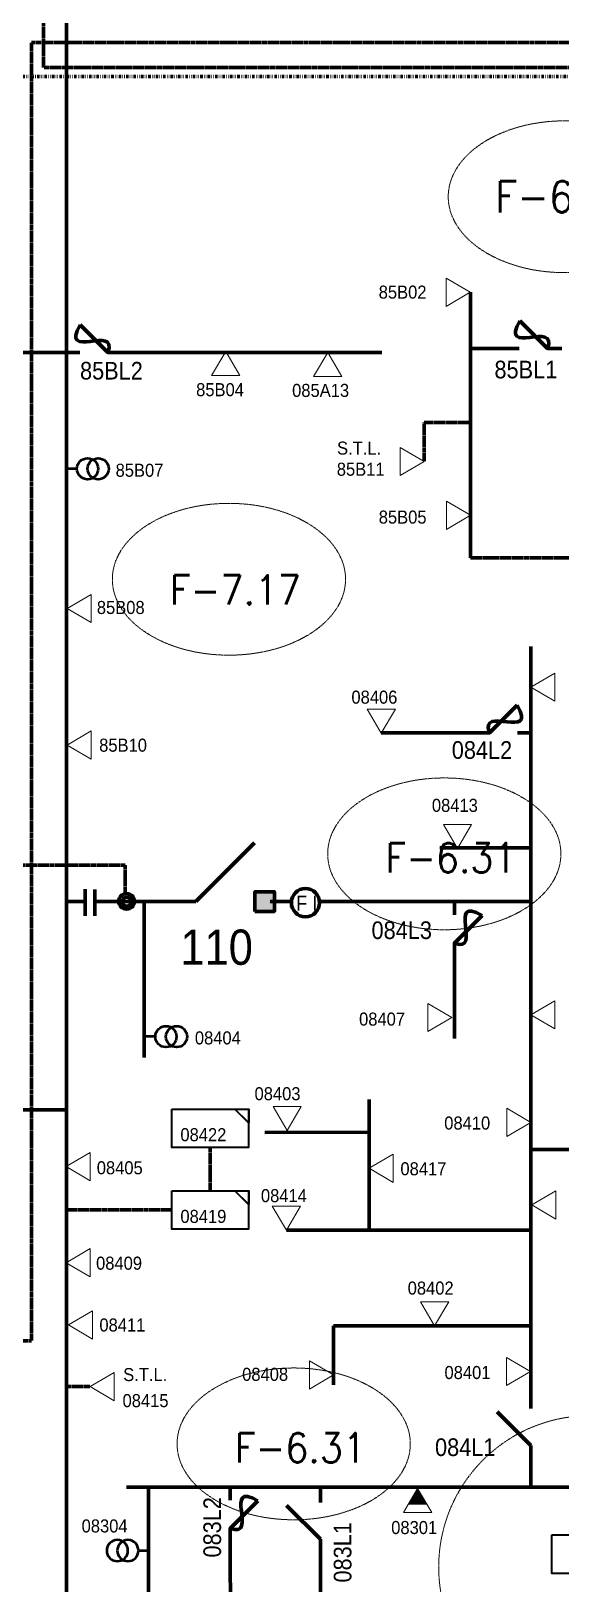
# Model space of a CAD drawing. Header units: metres. Extents: x 65984 to 144644, y -19036 to 23726.
# Drawn here: x 122622.6 to 122772.6, y 20454.6 to 20894.4 of the extents above; entities that cross this region are included whole.
import ezdxf
from ezdxf.enums import TextEntityAlignment as Align

# ---------------------------------------------------------------- set-up
doc = ezdxf.new("R2010")
doc.units = ezdxf.units.M
doc.header["$MEASUREMENT"] = 0
doc.linetypes.add('DGN Style 3', pattern=[0.013877, 0, -0.013877])
doc.linetypes.add('DGN Style 6', pattern=[1.9, 0.7, -0.4, 0, -0.4, 0, -0.4])
doc.layers.get('0').update_dxf_attribs({"color": 95, "lineweight": 40})
for name, color, linetype, lineweight in [('ABS', 7, 'Continuous', 40), ('ABS NUMBER', 112, 'Continuous', 30), ('d_fco', 5, 'Continuous', 40), ('d_fco text', 95, 'Continuous', 40), ('d_oh branch', 94, 'Continuous', 40), ('d_tf', 1, 'Continuous', 40), ('d_tf no', 6, 'Continuous', 40), ('d_tf_200', 1, 'Continuous', 40), ('d_ug cable', 95, 'Continuous', 40), ('d_unit sub', 7, 'Continuous', 40), ('EARTH FAULT INDICATOR', 95, 'Continuous', 40), ('FDR  2  02', 36, 'Continuous', 40), ('fedr no', 95, 'Continuous', 40), ('O H MAIN FEEDER', 4, 'Continuous', 100)]:
    doc.layers.add(name, color=color, linetype=linetype, lineweight=lineweight)
doc.styles.add('Style-Andalus', font='andlso.ttf')
doc.styles.add('Style-Arial', font='arial.ttf')
doc.styles.add('Style-msdefault', font='msdefault.shx')
doc.styles.add('Style-STANDARD', font='STANDARD.shx')

# ---------------------------------------------------------------- blocks, each defined once
blk = doc.blocks.new('TRANS_5')
at = {"color": 0, "linetype": 'ByBlock', "lineweight": -2, "flags": 128}
blk.add_lwpolyline([(17337.2, 9983.4), (17337.2, -10016.6), (19, -16.6)], close=True, dxfattribs=at)
at = {"color": 0, "linetype": 'ByBlock', "lineweight": -2}
blk.add_solid([(17337.2, 9983.4), (17337.2, -10016.6), (19, -16.6)], dxfattribs=at)
blk = doc.blocks.new('TF3F_1')
at = {"layer": 'FDR  2  02', "color": 6, "linetype": 'Continuous', "lineweight": 0, "xscale": 0.0004999998860228986, "yscale": 0.0004999998860228986, "zscale": 0.4999998860228984, "rotation": 0.0003133218150777058}
blk.add_blockref('TRANS_5', (-0.1, -0.05), dxfattribs=at)
blk = doc.blocks.new('FUSE01')
at = {"color": 0, "linetype": 'ByBlock', "lineweight": -2}
blk.add_line((0, -17.15), (0, -22.55), dxfattribs=at)
at = {"color": 0, "linetype": 'ByBlock', "lineweight": -2, "flags": 128}
blk.add_lwpolyline([(0, 0.05), (0, -5.75), (-11.2, -16.95)], dxfattribs=at)
at = {"color": 0, "linetype": 'ByBlock', "lineweight": -2}
blk.add_open_spline([(-11.2, -16.95), (3.4, -25.35), (-11.6, -1.35), (0, -5.75)], degree=3, dxfattribs=at)
blk = doc.blocks.new('ABS2_1_1')
at = {"color": 0, "linetype": 'ByBlock', "lineweight": -2, "ltscale": 500}
for q in [(-29900, 43500), (0, 0)]:
    blk.add_line((0, 13600), q, dxfattribs=at)
at = {"color": 0, "linetype": 'ByBlock', "lineweight": -2, "ltscale": 500, "flags": 128}
for points in [[(5000, 43600), (-5000, 43600), (-5000, 53600), (5000, 53600)], [(3791, 49653), (3791, 49653), (3791, 49653)]]:
    blk.add_lwpolyline(points, close=True, dxfattribs=at)
at = {"color": 0, "linetype": 'ByBlock', "lineweight": -2, "ltscale": 500}
for points in [[(5000, 43600), (-5000, 43600), (5000, 53600), (-5000, 53600)], [(3791, 49653), (3791, 49653), (3791, 49653)]]:
    blk.add_solid(points, dxfattribs=at)
blk = doc.blocks.new('TFU_68')
at = {"layer": 'd_tf_200', "color": 57, "linetype": 'Continuous', "lineweight": 53, "true_color": 0x7d8a21}
blk.add_line((0, 10), (0, 0), dxfattribs=at)
for centre in [(0, 30), (0, 20)]:
    blk.add_circle(centre, 10, dxfattribs=at)
blk = doc.blocks.new('TFU_16')
at = {"layer": 'd_tf_200', "color": 30, "linetype": 'Continuous', "lineweight": 53}
blk.add_line((0, 10), (0, 0), dxfattribs=at)
for centre in [(0, 30), (0, 20)]:
    blk.add_circle(centre, 10, dxfattribs=at)
blk = doc.blocks.new('TFU_14')
at = {"layer": 'd_tf_200', "color": 6, "linetype": 'Continuous', "lineweight": 53}
blk.add_line((0, 10), (0, 0), dxfattribs=at)
for centre in [(0, 30), (0, 20)]:
    blk.add_circle(centre, 10, dxfattribs=at)
blk = doc.blocks.new('*U951')
at = {"layer": 'EARTH FAULT INDICATOR', "color": 6, "linetype": 'Continuous', "lineweight": 100}
blk.add_circle((0.02, 0.13), 4, dxfattribs=at)
at = {"layer": 'EARTH FAULT INDICATOR', "color": 6, "lineweight": 140, "style": 'Style-Andalus', "width": 0.9}
blk.add_text('F I', height=4.234, dxfattribs=at).set_placement((-2.61, 2.11), align=Align.TOP_LEFT)
blk = doc.blocks.new('*U980')
at = {"layer": 'ABS', "color": 7, "linetype": 'Continuous', "lineweight": 211, "ltscale": 0.176941}
for p, q in [((-8.32, 9.06), (-8.32, 16.62)), ((-8.32, 9.06), (8.3, -7.56)), ((-8.32, -16.6), (-8.32, -9.05))]:
    blk.add_line(p, q, dxfattribs=at)
blk = doc.blocks.new('TRA1_433')
at = {"layer": 'd_tf', "color": 6, "linetype": 'Continuous', "lineweight": 0, "ltscale": 0.000374116, "flags": 128}
blk.add_lwpolyline([(10, -17), (0, 0), (-10, -17)], close=True, dxfattribs=at)
blk = doc.blocks.new('TRA1_432')
at = {"layer": 'd_tf', "color": 6, "linetype": 'Continuous', "lineweight": 0, "ltscale": 0.000374116, "xscale": 1.000046564039523, "yscale": 1.000046564039523, "zscale": 1.000046564039523, "rotation": 180}
blk.add_blockref('TRA1_433', (0, 0), dxfattribs=at)
blk = doc.blocks.new('TRA1_435')
at = {"layer": 'd_tf', "color": 57, "linetype": 'Continuous', "lineweight": 0, "ltscale": 0.000374116, "true_color": 0x7d8a21, "flags": 128}
blk.add_lwpolyline([(10, -17.1), (0, -0.1), (-10, -17.1)], close=True, dxfattribs=at)
blk = doc.blocks.new('TRA1_434')
at = {"layer": 'd_tf', "color": 57, "linetype": 'Continuous', "lineweight": 0, "ltscale": 0.000374116, "true_color": 0x7d8a21, "xscale": 1.000046564039523, "yscale": 1.000046564039523, "zscale": 1.000046564039523, "rotation": 180}
blk.add_blockref('TRA1_435', (0, 0), dxfattribs=at)
blk = doc.blocks.new('TRA1_437')
at = {"layer": 'd_tf', "color": 57, "linetype": 'Continuous', "lineweight": 0, "ltscale": 0.000374116, "true_color": 0x7d8a21, "extrusion": (0, 0, -1), "flags": 128}
blk.add_lwpolyline([(-10, -17), (0, 0), (10, -17)], close=True, dxfattribs=at)
blk = doc.blocks.new('TRA1_436')
at = {"layer": 'd_tf', "color": 57, "linetype": 'Continuous', "lineweight": 0, "ltscale": 0.000374116, "true_color": 0x7d8a21, "xscale": 1.000046564039523, "yscale": 1.000046564039523, "zscale": 1.000046564039523, "rotation": 180}
blk.add_blockref('TRA1_437', (0, 0), dxfattribs=at)
blk = doc.blocks.new('TRA1_451')
at = {"layer": 'd_tf', "color": 5, "linetype": 'Continuous', "lineweight": 0, "ltscale": 0.000374116, "flags": 128}
blk.add_lwpolyline([(10, -17), (0, 0), (-10, -17)], close=True, dxfattribs=at)
blk = doc.blocks.new('TRA1_450')
at = {"layer": 'd_tf', "color": 5, "linetype": 'Continuous', "lineweight": 0, "ltscale": 0.000374116, "xscale": 1.000046564039523, "yscale": 1.000046564039523, "zscale": 1.000046564039523, "rotation": 180}
blk.add_blockref('TRA1_451', (0, 0), dxfattribs=at)
blk = doc.blocks.new('TRA1_455')
at = {"layer": 'd_tf', "color": 57, "linetype": 'Continuous', "lineweight": 0, "ltscale": 0.000378492, "true_color": 0x7d8a21, "flags": 128}
blk.add_lwpolyline([(10, -17), (0, 0), (-10, -17)], close=True, dxfattribs=at)
blk = doc.blocks.new('TRA1_454')
at = {"layer": 'd_tf', "color": 57, "linetype": 'Continuous', "lineweight": 0, "ltscale": 0.000378492, "true_color": 0x7d8a21, "xscale": 1.000046564039524, "yscale": 1.000046564039524, "zscale": 1.000046564039524, "rotation": 180}
blk.add_blockref('TRA1_455', (0, 0), dxfattribs=at)
blk = doc.blocks.new('TF_8')
at = {"color": 0, "linetype": 'ByBlock', "lineweight": -2}
blk.add_line((6.3, 4.95), (9.9, 1.35), dxfattribs=at)
blk.add_3dface([(-10.1, 4.95), (9.9, 4.95), (9.9, -5.05), (-10.1, -5.05)], dxfattribs=at)
blk = doc.blocks.new('*U2207')
at = {"layer": 'd_unit sub', "color": 57, "linetype": 'Continuous', "lineweight": 40, "true_color": 0x7d8a21, "flags": 128}
blk.add_lwpolyline([(6.41, 5), (10.01, 5), (10.01, 1.4)], close=True, dxfattribs=at)
at = {"layer": 'd_unit sub', "color": 57, "linetype": 'Continuous', "lineweight": 40, "true_color": 0x7d8a21, "xscale": 0.9996718595973209, "yscale": 0.9996718595973209, "zscale": 0.2295739938627967, "rotation": 359.9999999999999}
blk.add_blockref('TF_8', (0.11, 0.05), dxfattribs=at)
blk = doc.blocks.new('*U2062')
at = {"layer": 'd_unit sub', "color": 6, "linetype": 'Continuous', "lineweight": 40, "flags": 128}
blk.add_lwpolyline([(6.41, 5), (10.01, 5), (10.01, 1.4)], close=True, dxfattribs=at)
at = {"layer": 'd_unit sub', "color": 6, "linetype": 'Continuous', "lineweight": 40, "xscale": 0.9996718595973209, "yscale": 0.9996718595973209, "zscale": 0.2295739938627967, "rotation": 359.9999999999999}
blk.add_blockref('TF_8', (0.11, 0.05), dxfattribs=at)

msp = doc.modelspace()

# ---------------------------------------------------------------- linework, layer by layer
at = {"layer": 'd_oh branch', "color": 57, "linetype": 'Continuous', "lineweight": 100, "true_color": 0x808c22}
msp.add_line((122632.55, 20803.38), (122602.49, 20803.38), dxfattribs=at)
at = {"layer": 'd_oh branch', "color": 57, "linetype": 'Continuous', "lineweight": 100, "true_color": 0x7d8a21}
for p, q in [((122648.37, 20803.38), (122721.87, 20803.39)), ((122632.44, 20588.83), (122597, 20588.83))]:
    msp.add_line(p, q, dxfattribs=at)
at = {"layer": 'd_oh branch', "color": 6, "linetype": 'Continuous', "lineweight": 100}
for p, q in [((122764.12, 20720.05), (122764.12, 20647.82)), ((122748.3, 20695.6), (122721.71, 20695.6)), ((122764.13, 20663.11), (122738.31, 20663.09)), ((122742.45, 20632), (122742.46, 20609.07)), ((122718.33, 20554.77), (122718.33, 20591.8)), ((122718.32, 20582.49), (122688.72, 20582.46)), ((122764.12, 20577.6), (122783.96, 20577.61)), ((122764.2, 20554.76), (122694.88, 20554.76)), ((122708.19, 20527.69), (122708.19, 20510.99)), ((122764.2, 20527.73), (122708.21, 20527.7)), ((122655.81, 20481.95), (122655.81, 20448.12)), ((122678.97, 20466.27), (122679.02, 20437.11))]:
    msp.add_line(p, q, dxfattribs=at)
at = {"layer": 'd_oh branch', "color": 30, "linetype": 'Continuous', "lineweight": 100}
msp.add_line((122654.56, 20647.85), (122654.58, 20603.69), dxfattribs=at)
at = {"layer": 'd_ug cable', "color": 57, "linetype": 'DGN Style 3', "lineweight": 100, "true_color": 0x7d8a21}
for p, q in [((122673.29, 20565.93), (122673.29, 20578.2)), ((122632.55, 20560.49), (122662.4, 20560.49)), ((122632.65, 20510.47), (122639.28, 20510.47))]:
    msp.add_line(p, q, dxfattribs=at)
at = {"layer": 'd_ug cable', "color": 57, "linetype": 'DGN Style 3', "lineweight": 106, "true_color": 0x7d8a21, "flags": 128}
msp.add_lwpolyline([(122567.55, 20936.85), (122626.04, 20936.85), (122626.04, 20884.12), (123227.81, 20884.12), (123227.81, 20861.61)], dxfattribs=at)
at = {"layer": 'd_ug cable', "color": 251, "linetype": 'DGN Style 3', "lineweight": 106, "flags": 128}
msp.add_lwpolyline([(123427.66, 20857.89), (123396.09, 20857.89), (123396.09, 20891.19), (122622.69, 20891.19), (122622.69, 20523.48), (122578.11, 20523.48)], dxfattribs=at)
at = {"layer": 'd_ug cable', "color": 30, "linetype": 'DGN Style 6', "lineweight": 140, "flags": 128}
msp.add_lwpolyline([(123252.93, 20850.13), (123252.93, 20881.56), (122561.12, 20881.56), (122561.12, 20868.11)], dxfattribs=at)
at = {"layer": 'd_ug cable', "color": 5, "linetype": 'DGN Style 3', "lineweight": 106, "flags": 128}
msp.add_lwpolyline([(122746.97, 20783.55), (122733.83, 20783.55), (122733.83, 20772.46)], dxfattribs=at)
at = {"layer": 'd_ug cable', "color": 5, "linetype": 'DGN Style 3', "lineweight": 100, "flags": 128}
msp.add_lwpolyline([(122746.95, 20745.19), (122783.71, 20745.22), (122783.71, 20735.79)], dxfattribs=at)
at = {"layer": 'd_ug cable', "color": 30, "linetype": 'DGN Style 3', "lineweight": 106, "flags": 128}
msp.add_lwpolyline([(122649.16, 20650.07), (122649.16, 20658.14), (122612.41, 20658.14)], dxfattribs=at)
at = {"layer": 'd_ug cable', "color": 2, "linetype": 'DGN Style 3', "lineweight": 13}
msp.add_circle((122780.89, 20459.35), 42.9, dxfattribs=at)
at = {"layer": 'fedr no', "color": 5, "linetype": 'DGN Style 3', "lineweight": 13}
msp.add_ellipse((122773.71, 20847.47), major_axis=(33.02, 0), ratio=0.651175, dxfattribs=at)
at = {"layer": 'fedr no', "color": 82, "linetype": 'DGN Style 3', "lineweight": 13, "true_color": 0x1dc70e}
for centre in [(122678.59, 20739.13), (122739.57, 20661.36), (122696.93, 20494.25)]:
    msp.add_ellipse(centre, major_axis=(33.02, 0), ratio=0.651175, dxfattribs=at)
at = {"layer": 'O H MAIN FEEDER', "color": 57, "lineweight": 211, "ltscale": 0.426762, "true_color": 0x7d8a21}
for p, q in [((122632.55, 20951.26), (122632.55, 20484.74)), ((122632.55, 20647.83), (122637.88, 20647.83)), ((122632.55, 20508.8), (122632.55, 20302.96))]:
    msp.add_line(p, q, dxfattribs=at)
at = {"layer": 'O H MAIN FEEDER', "color": 5, "lineweight": 211, "ltscale": 0.426762}
for p, q in [((122746.95, 20745.19), (122746.95, 20820.4)), ((122757.03, 20804.5), (122746.95, 20804.5))]:
    msp.add_line(p, q, dxfattribs=at)
at = {"layer": 'O H MAIN FEEDER', "color": 57, "lineweight": 140, "ltscale": 0.426762, "true_color": 0x7d8a21}
msp.add_line((122637.88, 20643.77), (122637.88, 20651.33), dxfattribs=at)
at = {"layer": 'O H MAIN FEEDER', "color": 30, "lineweight": 140, "ltscale": 0.426762}
msp.add_line((122640.62, 20643.76), (122640.62, 20651.31), dxfattribs=at)
at = {"layer": 'O H MAIN FEEDER', "color": 30, "lineweight": 211, "ltscale": 0.426762}
msp.add_line((122661.69, 20647.83), (122640.62, 20647.83), dxfattribs=at)
at = {"layer": 'O H MAIN FEEDER', "color": 6, "lineweight": 211, "ltscale": 0.426762}
for p, q in [((122690.3, 20647.82), (122696.27, 20647.82)), ((122704.25, 20647.82), (122764.12, 20647.82)), ((122764.12, 20647.82), (122764.12, 20505.25)), ((122764.12, 20489.43), (122764.12, 20482.02)), ((122649.61, 20482.02), (122822.55, 20482.02)), ((122704.51, 20380.65), (122704.49, 20466.15))]:
    msp.add_line(p, q, dxfattribs=at)
at = {"layer": 'O H MAIN FEEDER', "color": 30, "lineweight": 211, "ltscale": 0.488306}
msp.add_circle((122649.61, 20647.91), 2.21, dxfattribs=at)
at = {"layer": 'O H MAIN FEEDER', "color": 191, "lineweight": 211, "ltscale": 0.426762}
msp.add_circle((122649.65, 20647.83), 1.25, dxfattribs=at)

# ---------------------------------------------------------------- block references
at = {"layer": 'ABS', "color": 7, "linetype": 'Continuous', "lineweight": 211, "ltscale": 0.829472, "xscale": 0.000555747191877611, "yscale": 0.000555747191877611, "zscale": 0.0003680335276451397, "rotation": 269.9999999999997}
msp.add_blockref('ABS2_1_1', (122661.69, 20647.83), dxfattribs=at)
at = {"layer": 'ABS', "color": 7, "linetype": 'Continuous', "lineweight": 211, "ltscale": 0.176941, "xscale": 0.5763376204863798, "yscale": 0.5763376204863798, "zscale": 0.5763376204863798, "rotation": 180}
for p in [(122759.33, 20499.01), (122699.69, 20472.45)]:
    msp.add_blockref('*U980', p, dxfattribs=at)
at = {"layer": 'd_fco', "color": 5, "linetype": 'Continuous', "lineweight": 100, "xscale": 0.7, "yscale": 0.7, "zscale": 0.2499179648993302, "rotation": 269.9999999999999}
msp.add_blockref('FUSE01', (122772.82, 20804.5), dxfattribs=at)
at = {"layer": 'd_fco', "color": 57, "linetype": 'Continuous', "lineweight": 100, "true_color": 0x7d8a21, "xscale": 0.7, "yscale": 0.7, "zscale": 0.2499179648993302, "rotation": 270}
msp.add_blockref('FUSE01', (122648.33, 20803.38), dxfattribs=at)
at = {"layer": 'd_fco', "color": 6, "linetype": 'Continuous', "lineweight": 100, "xscale": 0.7, "zscale": 0.2499179648993302}
for p, yscale, rotation in [((122748.34, 20695.6), -0.7, 270), ((122742.45, 20632.04), 0.7, 180), ((122678.97, 20466.3), 0.7, 180)]:
    msp.add_blockref('FUSE01', p, dxfattribs=dict(at, yscale=yscale, rotation=rotation))
at = {"layer": 'd_tf', "color": 5, "linetype": 'Continuous', "lineweight": 0, "ltscale": 0.000374116, "xscale": 0.4, "yscale": 0.4, "zscale": 0.4, "rotation": 89.99999999999997}
for p in [(122746.93, 20820.4), (122746.98, 20757.25)]:
    msp.add_blockref('TRA1_450', p, dxfattribs=at)
at = {"layer": 'd_tf', "color": 57, "linetype": 'Continuous', "lineweight": 0, "ltscale": 0.000374116, "true_color": 0x7d8a21, "xscale": 0.4, "yscale": 0.4, "zscale": 0.4}
for name, p, rotation in [('TRA1_436', (122677.69, 20803.62), 180), ('TRA1_436', (122706.57, 20803.37), 180), ('TRA1_436', (122632.76, 20730.84), 269.9999999999999), ('TRA1_434', (122632.43, 20572.79), 270), ('TRA1_434', (122632.43, 20545.57), 270), ('TRA1_434', (122639.25, 20510.46), 270)]:
    msp.add_blockref(name, p, dxfattribs=dict(at, rotation=rotation))
at = {"layer": 'd_tf', "color": 5, "linetype": 'Continuous', "lineweight": 0, "ltscale": 0.000374116, "extrusion": (0, 0, -1), "xscale": 0.4, "yscale": 0.4, "zscale": 0.4, "rotation": 270}
msp.add_blockref('TRA1_450', (-122733.83, 20772.48), dxfattribs=at)
at = {"layer": 'd_tf', "color": 6, "linetype": 'Continuous', "lineweight": 0, "ltscale": 0.000374116, "xscale": 0.4, "yscale": 0.4, "zscale": 0.4}
for p, rotation in [((122764.11, 20708.56), 269.9999999999999), ((122721.71, 20695.58), 359.9999999999999), ((122743.32, 20662.83), 359.9999999999999), ((122741.67, 20615), 89.99999999999997), ((122764.05, 20615.76), 270), ((122695.08, 20582.98), 359.9999999999999), ((122764.05, 20585.3), 89.99999999999997), ((122718.29, 20572.3), 270), ((122694.85, 20554.74), 359.9999999999999), ((122736.84, 20527.71), 359.9999999999999), ((122764.02, 20514.76), 89.99999999999997), ((122732.01, 20481.59), 180)]:
    msp.add_blockref('TRA1_432', p, dxfattribs=dict(at, rotation=rotation))
at = {"layer": 'd_tf', "color": 57, "linetype": 'Continuous', "lineweight": 0, "ltscale": 0.000378492, "true_color": 0x7d8a21, "xscale": 0.4, "yscale": 0.4, "zscale": 0.4, "rotation": 269.9999999999999}
msp.add_blockref('TRA1_454', (122632.77, 20692.17), dxfattribs=at)
at = {"layer": 'd_tf', "color": 6, "linetype": 'Continuous', "lineweight": 0, "ltscale": 0.000374116, "extrusion": (0, 0, -1), "xscale": 0.4, "yscale": 0.4, "zscale": 0.4}
for p, rotation in [((-122764.35, 20561.94), 89.99999999999997), ((-122708.19, 20513.76), 270)]:
    msp.add_blockref('TRA1_432', p, dxfattribs=dict(at, rotation=rotation))
at = {"layer": 'd_tf', "color": 57, "linetype": 'Continuous', "lineweight": 0, "ltscale": 0.000374116, "true_color": 0x7d8a21, "extrusion": (0, 0, -1), "xscale": 0.4, "yscale": 0.4, "zscale": 0.4, "rotation": 89.99999999999997}
msp.add_blockref('TRA1_436', (-122633.14, 20527.92), dxfattribs=at)
at = {"layer": 'd_tf_200', "color": 57, "linetype": 'Continuous', "lineweight": 53, "true_color": 0x7d8a21, "xscale": 0.3, "yscale": 0.3, "zscale": 0.3, "rotation": 269.9999999999999}
msp.add_blockref('TFU_68', (122632.55, 20770.42), dxfattribs=at)
at = {"layer": 'd_tf_200', "color": 30, "linetype": 'Continuous', "lineweight": 53, "xscale": 0.3, "yscale": 0.3, "zscale": 0.3, "rotation": 269.9999999999999}
msp.add_blockref('TFU_16', (122654.75, 20609.6), dxfattribs=at)
at = {"layer": 'd_tf_200', "color": 6, "linetype": 'Continuous', "lineweight": 53, "extrusion": (0, 0, -1), "xscale": 0.3, "yscale": 0.3, "zscale": 0.3, "rotation": 269.9999999999999}
msp.add_blockref('TFU_14', (-122655.97, 20464.03), dxfattribs=at)
at = {"layer": 'd_unit sub', "color": 57, "linetype": 'Continuous', "lineweight": 40, "true_color": 0x7d8a21, "xscale": 1.088616182931817, "yscale": 1.088616182931817, "zscale": 1.088616182931817}
for p in [(122673.28, 20583.64), (122673.28, 20560.49)]:
    msp.add_blockref('*U2207', p, dxfattribs=at)
at = {"layer": 'd_unit sub', "color": 6, "linetype": 'Continuous', "lineweight": 40, "xscale": 1.088616182931817, "yscale": 1.088616182931817, "zscale": 1.088616182931817}
msp.add_blockref('*U2062', (122780.88, 20463.02), dxfattribs=at)
at = {"layer": 'EARTH FAULT INDICATOR', "color": 6, "linetype": 'Continuous', "lineweight": 100}
msp.add_blockref('*U951', (122700.24, 20647.4), dxfattribs=at)
at = {"layer": 'FDR  2  02', "color": 6, "linetype": 'Continuous', "lineweight": 0, "xscale": 0.4998360437383876, "yscale": 0.4998360437383876, "zscale": 0.4998360437383876, "rotation": 270.0386866781849}
msp.add_blockref('TF3F_1', (122732.06, 20481.49), dxfattribs=at)

# ---------------------------------------------------------------- texts
at = {"layer": 'ABS NUMBER', "color": 7, "lineweight": 140, "style": 'Style-Arial', "width": 0.88}
msp.add_text('110', height=10, dxfattribs=at).set_placement((122664.85, 20639.93), align=Align.TOP_LEFT)
at = {"layer": 'd_fco text', "color": 57, "linetype": 'Continuous', "lineweight": 70, "true_color": 0x7d8a21, "style": 'Style-msdefault', "width": 0.92}
msp.add_text('85BL2', height=5, dxfattribs=at).set_placement((122636.42, 20800.7), align=Align.TOP_LEFT)
at = {"layer": 'd_fco text', "color": 5, "linetype": 'Continuous', "lineweight": 70, "style": 'Style-msdefault', "width": 0.92}
msp.add_text('85BL1', height=5, dxfattribs=at).set_placement((122753.78, 20801.03), align=Align.TOP_LEFT)
at = {"layer": 'd_fco text', "color": 6, "linetype": 'Continuous', "lineweight": 70, "style": 'Style-msdefault', "width": 0.92}
for s, p in [('084L2', (122741.69, 20693.27)), ('084L1', (122736.95, 20495.81))]:
    msp.add_text(s, height=5, dxfattribs=at).set_placement(p, align=Align.TOP_LEFT)
for s, rotation, p in [('084L3', 0.039, (122718.97, 20642.22)), ('083L1', 90, (122708.27, 20454.98))]:
    msp.add_text(s, height=5, rotation=rotation, dxfattribs=at).set_placement(p, align=Align.TOP_LEFT)
msp.add_text('083L2', height=5, rotation=90, dxfattribs=at).set_placement((122671.35, 20479.17), align=Align.TOP_RIGHT)
at = {"layer": 'd_tf no', "color": 5, "linetype": 'Continuous', "lineweight": 40, "style": 'Style-msdefault', "width": 0.945946}
for s, p in [('85B02', (122721, 20822.31)), ('S.T.L.', (122709.21, 20778.13)), ('85B11', (122709.13, 20772.15)), ('85B05', (122721.01, 20758.59))]:
    msp.add_text(s, height=3.7, dxfattribs=at).set_placement(p, align=Align.TOP_LEFT)
at = {"layer": 'd_tf no', "color": 57, "linetype": 'Continuous', "lineweight": 40, "true_color": 0x7d8a21, "style": 'Style-msdefault', "width": 0.945946}
for s, p in [('85B04', (122669.3, 20794.68)), ('085A13', (122696.48, 20794.47)), ('85B07', (122646.49, 20771.86)), ('85B08 ', (122641.18, 20732.99)), ('85B10 ', (122641.84, 20693.99)), ('08422', (122664.84, 20583.67)), ('08405', (122641.16, 20574.3)), ('08419', (122664.84, 20560.53)), ('08409', (122640.96, 20547.28)), ('08411', (122641.9, 20529.77)), ('S.T.L.', (122648.64, 20515.73)), ('08415', (122648.46, 20508.35))]:
    msp.add_text(s, height=3.7, dxfattribs=at).set_placement(p, align=Align.TOP_LEFT)
at = {"layer": 'd_tf no', "color": 6, "linetype": 'Continuous', "lineweight": 40, "style": 'Style-msdefault', "width": 0.945946}
for s, p in [('08406', (122713.27, 20707.59)), ('08413', (122736.06, 20676.95)), ('08407', (122715.44, 20616.41)), ('08403', (122685.84, 20595.28)), ('08410', (122739.56, 20586.97)), ('08417', (122727.15, 20574.02)), ('08414', (122687.65, 20566.41)), ('08402', (122729.21, 20540.23)), ('08401', (122739.63, 20516.31)), ('08304', (122636.87, 20472.86)), ('08301', (122724.54, 20472.41))]:
    msp.add_text(s, height=3.7, dxfattribs=at).set_placement(p, align=Align.TOP_LEFT)
at = {"layer": 'd_tf no', "color": 30, "linetype": 'Continuous', "lineweight": 40, "style": 'Style-msdefault', "width": 0.945946}
msp.add_text('08404', height=3.7, dxfattribs=at).set_placement((122668.94, 20611.09), align=Align.TOP_LEFT)
at = {"layer": 'd_tf no', "color": 6, "linetype": 'Continuous', "lineweight": 40, "style": 'Style-msdefault', "width": 0.945946}
msp.add_text('08408', height=3.7, dxfattribs=at).set_placement((122682.33, 20512.1))
at = {"layer": 'fedr no', "color": 5, "linetype": 'Continuous', "lineweight": 40, "insert": (122773.71, 20847.47), "char_height": 8.852, "attachment_point": 5, "style": 'Style-STANDARD'}
msp.add_mtext('F-6.30', dxfattribs=at)
at = {"layer": 'fedr no', "color": 6, "linetype": 'Continuous', "lineweight": 40, "char_height": 8.326, "attachment_point": 5, "style": 'Style-STANDARD'}
for s, insert in [('F-7.17', (122680.42, 20736.1)), ('F-6.31', (122741.44, 20660.25)), ('F-6.31', (122698.8, 20493.15))]:
    msp.add_mtext(s, dxfattribs=dict(at, insert=insert))

doc.saveas('drawing.dxf')
